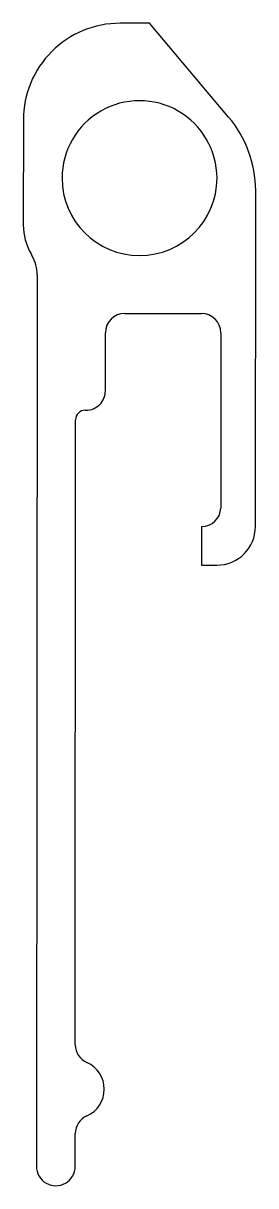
# Model space of a CAD drawing. Extents: x 464.4 to 476.4, y 689.4 to 749.5.
import ezdxf

# ---------------------------------------------------------------- set-up
doc = ezdxf.new("R2010")
doc.units = 0
doc.layers.get('0').update_dxf_attribs({"linetype": 'CONTINUOUS'})

msp = doc.modelspace()

# ---------------------------------------------------------------- linework, layer by layer
for p, q in [((470.873, 749.481), (469.368, 749.482)), ((474.961, 744.637), (470.873, 749.481)), ((464.364, 744.486), (464.36, 739.063)), ((476.347, 723.482), (476.361, 740.843)), ((464.762, 737.561), (464.809, 737.478)), ((465.077, 736.477), (465.041, 690.421)), ((469.6, 734.489), (473.559, 734.489)), ((468.6, 730.489), (468.6, 733.489)), ((474.559, 733.489), (474.559, 724.425)), ((467.56, 729.489), (467.6, 729.489)), ((467.044, 696.699), (467.06, 728.99)), ((473.567, 723.481), (473.565, 721.484)), ((473.565, 721.484), (474.346, 721.483)), ((467.041, 690.419), (467.042, 692.116))]:
    msp.add_line(p, q)
for centre, radius, start, end in [((469.364, 744.482), 5, 89.95446, 179.95454), ((470.362, 741.481), 4, 359.99999, 180.00001), ((470.361, 740.784), 6, 0.56555, 39.95405), ((470.362, 741.481), 4, 180.00001, 359.99999), ((467.36, 739.061), 3, 179.95461, 209.99984), ((463.078, 736.478), 1.999, 359.95, 30.00408), ((469.6, 733.489), 1, 90.00003, 179.99999), ((473.559, 733.489), 1, 0.00003, 89.99999), ((467.6, 730.489), 1, 269.99999, 0), ((467.56, 728.989), 0.5, 89.99999, 179.97106), ((473.561, 724.481), 1, 270.35872, 356.76709), ((474.347, 723.483), 2, 269.95612, 359.95383), ((468.044, 696.699), 1, 179.97116, 246.42169), ((467.044, 694.407), 1.5, 293.53262, 66.42181), ((468.042, 692.115), 1, 113.53171, 179.95456), ((466.041, 690.42), 1, 179.95449, 359.95451)]:
    msp.add_arc(centre, radius, start, end)

doc.saveas('drawing.dxf')
